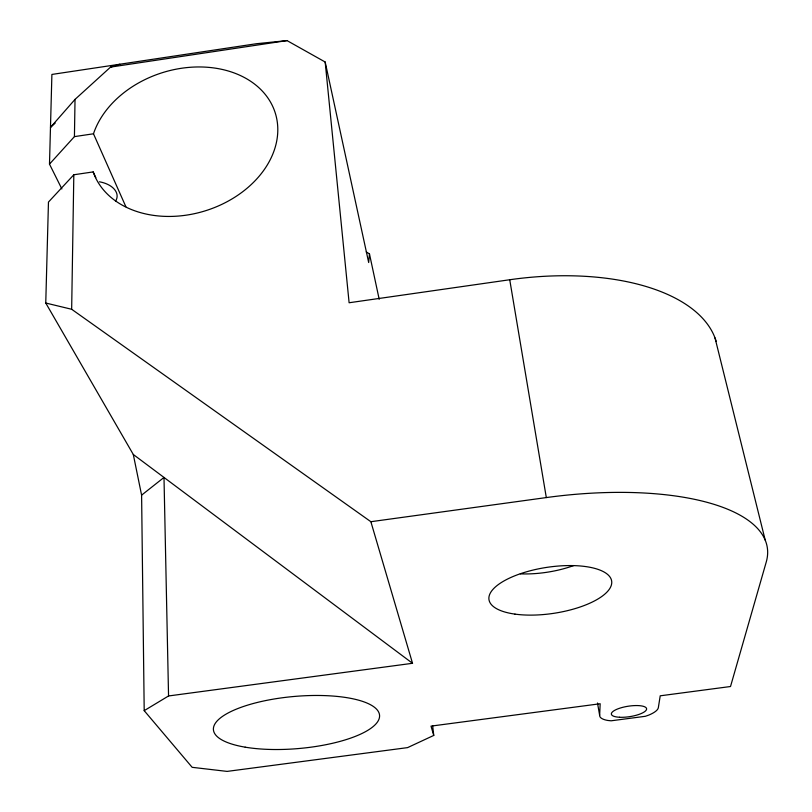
<?xml version="1.0" encoding="UTF-8"?>
<svg xmlns="http://www.w3.org/2000/svg" width="812" height="812" viewBox="0 0 812 812"><rect width="100%" height="100%" fill="white"/><g stroke="black" fill="none" stroke-linecap="round" stroke-linejoin="round"><path stroke-width="1.22" d="M432.644 725.735L433.75 735.428L407.573 747.619L227.116 771.4L192.16 767.32L144.201 710.652L168.551 695.965L412.526 663.292L370.871 521.71L71.659 309.27L73.821 174.763L93.187 171.911A95.694 72.329 -17.5 0 0 237.317 195.57A95.694 72.329 -17.5 0 0 238.231 74.572A95.694 72.329 -17.5 0 0 93.481 133.787L74.43 136.619L49.491 164.115L61.864 188.942M74.43 136.619L75.029 99.389L110.564 67.091L119.831 64.239M144.201 710.652L141.603 495.147L133.3 454.487L45.756 303.028L48.466 202.066L73.821 174.763M49.491 164.115L51.897 74.44L256.409 43.726L287.032 40.6L325.176 62.016L368.678 262.52L369.47 253.902L366.253 251.913M370.871 521.71L546.314 497.573A218.783 82.591 -8.6 0 1 766.244 562.026L730.516 686.516L660.217 695.813L658.349 707.607A29.689 8.78 -8.8 0 1 648.849 715.067L645.398 716.285L611.131 720.802L607.843 720.467A29.689 8.78 -8.8 0 1 599.652 715.352L600.169 703.75L431.01 726.121L433.75 735.428M75.029 99.389L50.476 127.403L55.165 123.14M141.603 495.147L163.994 477.446L168.551 695.965M110.564 67.091L287.032 40.6M716.204 341.466A202.361 100.708 -9.3 0 0 509.733 279.744L349.109 302.754L325.176 62.016M99.429 181.827L99.815 181.868A22.837 14.017 3.1 0 1 115.497 201.214M45.756 303.028L71.659 309.27M133.3 454.487L412.526 663.292M93.187 171.911L95.826 177.635M93.481 133.787L125.87 206.705M715.027 337.954L765.188 540.082M369.47 253.902L379.194 299.293M597.5 703.009L599.652 715.352M509.733 279.744L546.314 497.573M573.81 565.517A61.042 24.421 -8.7 0 1 520.319 573.851M514.981 614.116A62.027 23.233 -8.6 0 0 611.497 584.549A62.027 23.233 -8.6 0 0 524.471 572.409A62.027 23.233 -8.6 0 0 514.981 614.116M245.194 747.172A83.382 26.136 -5 0 0 378.768 719.676A83.382 26.136 -5 0 0 265.554 700.594A83.382 26.136 -5 0 0 245.194 747.172M619.546 717.26A17.813 5.268 -8.8 0 0 646.596 709.16A17.813 5.268 -8.8 0 0 620.825 707.861A17.813 5.268 -8.8 0 0 619.546 717.26"/></g></svg>
